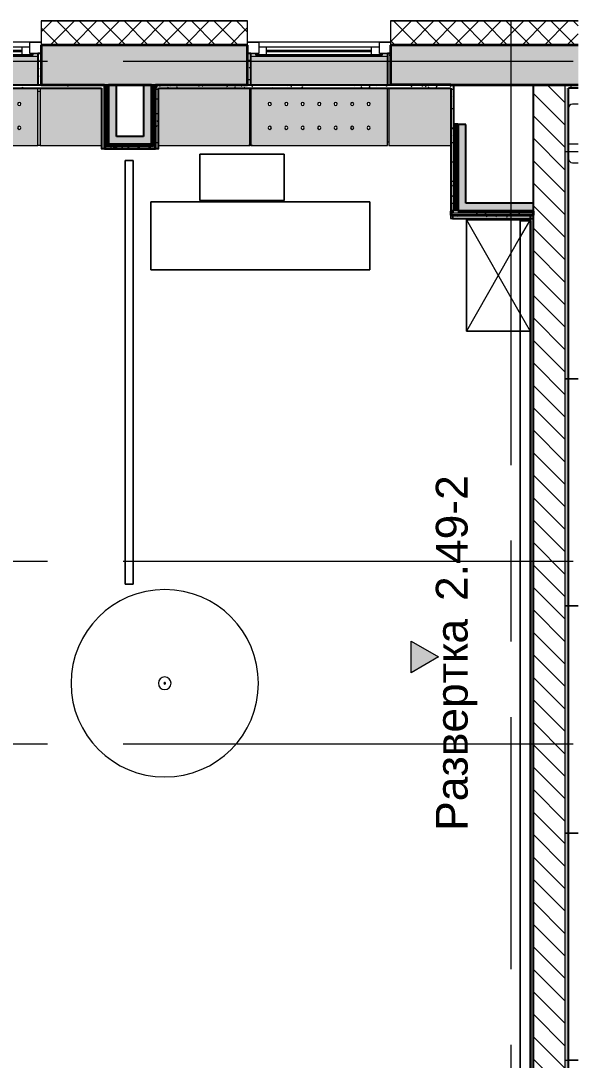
# Model space of a CAD drawing. Header units: millimetres. Extents: x 98018 to 155899, y -1987 to 21700.
# Drawn here: x 107623 to 111132, y 15009 to 21553 of the extents above; entities that cross this region are included whole.
import ezdxf

# ---------------------------------------------------------------- set-up
doc = ezdxf.new("R2010")
doc.units = ezdxf.units.MM
doc.linetypes.add('Осевая', pattern=[3175, 635, -476.25, 1587.5, -476.25])
for name, color, linetype, lineweight in [('A-GLAZ', 7, 'Continuous', 9), ('A-GLAZ-1', 7, 'Continuous', 13), ('A-WALL', 7, 'Continuous', 9), ('G-ANNO-SYMB', 7, 'Continuous', 9), ('I-WALL', 7, 'Continuous', 9), ('Знаки', 7, 'Continuous', 9), ('Оси', 7, 'Continuous', 9), ('Оси-2', 7, 'Осевая', 9)]:
    doc.layers.add(name, color=color, linetype=linetype, lineweight=lineweight)
for name, color, linetype, lineweight, true_color in [('A-WALL-1', 7, 'Continuous', 35, 0x3c3c3c), ('A-WALL-2', 7, 'Continuous', 13, 0x3c3c3c), ('A-WALL-3', 7, 'Continuous', 25, 0x3c3c3c), ('A-WALL-FNSH-1', 7, 'Continuous', 13, 0x3c3c3c), ('A-WALL-FNSH-2', 7, 'Continuous', 9, 0x3c3c3c), ('I-FURN-1', 7, 'Continuous', 9, 0xf0f0f0)]:
    doc.layers.add(name, color=color, linetype=linetype, lineweight=lineweight, true_color=true_color)
doc.styles.add('Arial_1', font='arial.ttf', dxfattribs={"height": 200})
pattern_1 = [(0, (0, 0), (121.92, 30.48), [10.058, -81.382, 10.058, -81.382, -487.68]), (0, (0, 0), (121.92, 30.48), [-182.88, 10.058, -172.822, 10.058, -81.382, -213.36]), (0, (0, 0), (121.92, 30.48), [-457.2, 10.058, -50.902, 10.058, -142.342]), (120, (45.72, 15.24), (-87.356454, 90.345817), [10.058, -81.382, 10.058, -81.382, -487.68]), (120, (45.72, 15.24), (-87.356454, 90.345817), [-182.88, 10.058, -172.822, 10.058, -81.382, -213.36]), (120, (45.72, 15.24), (-87.356454, 90.345817), [-457.2, 10.058, -50.902, 10.058, -142.342]), (240, (60.96, 76.2), (-34.563546, -120.825817), [10.058, -81.382, 10.058, -81.382, -487.68]), (240, (60.96, 76.2), (-34.563546, -120.825817), [-182.88, 10.058, -172.822, 10.058, -81.382, -213.36]), (240, (60.96, 76.2), (-34.563546, -120.825817), [-457.2, 10.058, -50.902, 10.058, -142.342])]
pattern_2 = [(45, (0, 0), (-106.06602, 106.06602), []), (135, (0, 0), (-106.06602, -106.06602), [])]

# ---------------------------------------------------------------- blocks, each defined once
blk = doc.blocks.new('120_Окно_СКБ_1Ст - 120_Окно_СКБ_1Ст 900х2500_h_ с форточкой-V1-План разверток пом_ 2_49_ Этаж 2')
at = {"layer": 'A-GLAZ'}
for p, q in [((450, -57), (-450, -57)), ((-430, -127), (-400, -127)), ((-330, -107), (330, -107)), ((330, -117), (-330, -117)), ((400, -127), (430, -127))]:
    blk.add_line(p, q, dxfattribs=at)
at = {"layer": 'A-GLAZ-1'}
for p, q in [((-450, -127), (-450, -57)), ((-450, -57), (-380, -57)), ((-380, -57), (-380, -127)), ((380, -127), (380, -57)), ((380, -57), (450, -57)), ((450, -57), (450, -127)), ((-380, -127), (-450, -127)), ((-380, -127), (-400, -127)), ((-400, -127), (-400, -137)), ((380, -87), (-380, -87)), ((-380, -87), (-380, -127)), ((-330, -137), (-330, -87)), ((330, -137), (330, -87)), ((380, -127), (380, -87)), ((450, -127), (380, -127)), ((400, -127), (380, -127)), ((400, -137), (400, -127)), ((-400, -137), (400, -137)), ((400, -137), (-400, -137))]:
    blk.add_line(p, q, dxfattribs=at)
blk = doc.blocks.new('Шкаф параметрический - 1_126-26329240-План разверток пом_ 2_49_ Этаж 2')
at = {"layer": 'I-FURN-1'}
for p, q in [((0, 0), (7, -4)), ((7, 0), (0, 0)), ((0, 0), (0, -400)), ((0, -400), (0, 0)), ((0, 0), (7, 0)), ((700, 0), (7, 0)), ((7, 0), (700, 0)), ((592.7, -61.3), (700, 0)), ((700, -61.3), (700, 0)), ((700, 0), (700, -61.3)), ((0, -400), (592.7, -61.3)), ((7, -4), (107.3, -61.3)), ((107.3, -61.3), (700, -400)), ((700, -400), (700, -61.3)), ((700, -61.3), (700, -400)), ((0, -400), (700, -400)), ((700, -400), (0, -400))]:
    blk.add_line(p, q, dxfattribs=at)
blk = doc.blocks.new('Мат в спортивном зале - Т19-V31-План разверток пом_ 2_49_ Этаж 2')
at = {"layer": 'I-FURN-1'}
for p, q in [((-548.7, 925.9), (-548.7, 906.7)), ((881.3, 906.7), (881.3, 925.9)), ((881.3, 909.3), (-548.7, 909.3)), ((-548.7, 909.3), (-548.7, 847.7)), ((-548.7, 847.7), (-548.7, 909.3)), ((-548.7, 909.3), (881.3, 909.3)), ((881.3, 847.7), (881.3, 909.3)), ((881.3, 909.3), (881.3, 847.7))]:
    blk.add_line(p, q, dxfattribs=at)
blk = doc.blocks.new('Мат в спортивном зале - Т19-V32-План разверток пом_ 2_49_ Этаж 2')
at = {"layer": 'I-FURN-1'}
for p, q in [((-548.7, 925.9), (-548.7, 906.7)), ((881.3, 906.7), (881.3, 925.9)), ((881.3, 909.3), (-548.7, 909.3)), ((-548.7, 909.3), (-548.7, 847.7)), ((-548.7, 847.7), (-548.7, 909.3)), ((-548.7, 909.3), (881.3, 909.3)), ((881.3, 847.7), (881.3, 909.3))]:
    blk.add_line(p, q, dxfattribs=at)
blk = doc.blocks.new('Мат 1080х300х800_h_ около окна - Т22-31188550-План разверток пом_ 2_49_ Этаж 2')
at = {"layer": 'I-FURN-1'}
for p, q in [((-397.6, 851.3), (-433.3, 851.3)), ((-458.7, 825.9), (-458.7, 551.3)), ((-458.7, 551.3), (-458.7, 506.7)), ((-433.3, 481.3), (-397.6, 481.3))]:
    blk.add_line(p, q, dxfattribs=at)
for centre, start, end in [((-433.3, 825.9), 90, 180), ((-433.3, 506.7), 180, 270)]:
    blk.add_arc(centre, 25.4, start, end, dxfattribs=at)
blk = doc.blocks.new('Зашивка радиатора_ с перфорацией М1_1 - Зашивка радиатора_ с перфорацией М1_1-V33-План разверток пом_ 2_49_ Этаж 2')
at = {"layer": 'Знаки'}
blk.add_hatch(color=256, dxfattribs=at).paths.add_polyline_path([(-89.6, 201), (429.9, 201), (429.9, 380), (-430, 380), (-430, 201), (-416.4, 201)])
h = blk.add_hatch(color=256, dxfattribs=at)
h.paths.add_polyline_path([(-430, -179.9), (430.2, -179.9), (430.2, 180), (-430, 180), (-430, 87.7)])
h.paths.add_polyline_path([(1, -79.6), (-4, -78.3), (-7.9, -74), (-9, -69.6), (-7.7, -64.6), (-4, -61), (1, -59.6), (6, -61), (9.7, -64.6), (11, -69.6), (9.7, -74.6), (6, -78.3), (3.6, -79.3)])
h.paths.add_polyline_path([(104.7, -79.6), (99.8, -78.3), (96.1, -74.6), (94.8, -69.6), (96.1, -64.6), (99.8, -61), (104.7, -59.6), (109.8, -61), (113.4, -64.6), (114.8, -69.6), (113.4, -74.6), (109.8, -78.3), (107.3, -79.3)])
h.paths.add_polyline_path([(-310.3, -79.6), (-315.2, -78.3), (-318.9, -74.6), (-320.2, -69.6), (-318.9, -64.6), (-315.2, -61), (-310.3, -59.6), (-305.2, -61), (-301.6, -64.6), (-300.2, -69.6), (-301.6, -74.6), (-305.2, -78.3), (-307.7, -79.3)])
h.paths.add_polyline_path([(-206.5, -79.6), (-212.2, -77.8), (-215.2, -74.6), (-216.5, -69.6), (-215.2, -64.6), (-211.5, -61), (-206.5, -59.6), (-201.5, -61), (-197.8, -64.6), (-196.5, -69.6), (-197.8, -74.6), (-201.5, -78.3), (-203.9, -79.3)])
h.paths.add_polyline_path([(-102.8, -79.6), (-107.7, -78.3), (-111.4, -74.6), (-112.7, -69.6), (-111.4, -64.6), (-107.7, -61), (-102.8, -59.6), (-97.7, -61), (-94.1, -64.6), (-92.7, -69.6), (-94.1, -74.6), (-97.7, -78.3), (-100.2, -79.3)])
h.paths.add_polyline_path([(208.5, -79.6), (203.5, -78.3), (199.8, -74.6), (198.5, -69.6), (199.8, -64.6), (203.5, -61), (208.5, -59.6), (213.5, -61), (217.2, -64.6), (218.5, -69.6), (217.2, -74.6), (213.5, -78.3), (211.1, -79.3)])
h.paths.add_polyline_path([(312.2, -79.6), (307.3, -78.3), (303.6, -74.6), (302.3, -69.6), (303.6, -64.6), (307.3, -61), (312.2, -59.6), (317.3, -61), (320.9, -64.6), (322.3, -69.6), (320.9, -74.6), (317.3, -78.3), (314.8, -79.3)])
h.paths.add_polyline_path([(312.2, 70.4), (307.3, 71.7), (303.6, 75.4), (302.3, 80.4), (303.6, 85.4), (307.3, 89), (312.2, 90.4), (317.3, 89), (320.9, 85.4), (322.3, 80.4), (320.9, 75.4), (317.3, 71.7), (314.8, 70.7)])
h.paths.add_polyline_path([(-102.8, 70.4), (-107.7, 71.7), (-111.4, 75.4), (-112.7, 80.4), (-111.4, 85.4), (-107.7, 89), (-102.8, 90.4), (-97.7, 89), (-94.1, 85.4), (-92.7, 80.4), (-94.1, 75.4), (-97.7, 71.7), (-100.2, 70.7)])
h.paths.add_polyline_path([(104.7, 70.4), (99.8, 71.7), (96.1, 75.4), (94.8, 80.4), (96.1, 85.4), (99.8, 89), (104.7, 90.4), (109.8, 89), (113.4, 85.4), (114.8, 80.4), (113.4, 75.4), (109.8, 71.7), (107.3, 70.7)])
h.paths.add_polyline_path([(1, 70.4), (-4, 71.7), (-7.7, 75.4), (-9, 80.4), (-7.7, 85.4), (-4, 89), (1, 90.4), (6, 89), (9.7, 85.4), (11, 80.4), (9.7, 75.4), (6, 71.7), (3.6, 70.7)])
h.paths.add_polyline_path([(208.5, 70.4), (203.5, 71.7), (199.8, 75.4), (198.5, 80.4), (199.8, 85.4), (203.5, 89), (208.5, 90.4), (213.5, 89), (217.2, 85.4), (218.5, 80.4), (217.2, 75.4), (213.5, 71.7), (211.1, 70.7)])
h.paths.add_polyline_path([(-310.3, 70.4), (-315.2, 71.7), (-318.9, 75.4), (-320.2, 80.4), (-318.9, 85.4), (-315.2, 89), (-310.3, 90.4), (-305.2, 89), (-301.6, 85.4), (-300.2, 80.4), (-301.6, 75.4), (-305.2, 71.7), (-307.7, 70.7)])
h.paths.add_polyline_path([(-206.5, 70.4), (-211.5, 71.7), (-215.2, 75.4), (-216.5, 80.4), (-215.2, 85.4), (-211.5, 89), (-206.5, 90.4), (-201.5, 89), (-197.8, 85.4), (-196.5, 80.4), (-197.8, 75.4), (-201.5, 71.7), (-203.9, 70.7)])
for p, q in [((429.9, 380), (-430, 380)), ((-430, 380), (-430, 201)), ((-430, 180), (430, 180)), ((430.2, 180), (-430, 180)), ((-430, 180), (-430, -179.9)), ((430.2, -179.9), (430.2, 180)), ((-430, -179.9), (430.2, -179.9))]:
    blk.add_line(p, q, dxfattribs=at)
for centre, start, end in [((-310.3, 80.4), 180, 0), ((-310.3, 80.4), 0, 180), ((-206.5, 80.4), 0, 180), ((-206.5, 80.4), 180, 360), ((-102.8, 80.4), 0, 180), ((-102.8, 80.4), 180, 0), ((1, 80.4), 0, 180), ((1, 80.4), 180, 0), ((104.7, 80.4), 0, 180), ((104.7, 80.4), 180, 360), ((208.5, 80.4), 0, 180), ((208.5, 80.4), 180, 0), ((312.2, 80.4), 0, 180), ((312.2, 80.4), 180, 0), ((-310.3, -69.6), 0, 180), ((-206.5, -69.6), 0, 180), ((-102.8, -69.6), 0, 180), ((1, -69.6), 0, 180), ((104.7, -69.6), 0, 180), ((208.5, -69.6), 0, 180), ((312.2, -69.6), 0, 180), ((-310.3, -69.6), 180, 0), ((-206.5, -69.6), 180, 0), ((-102.8, -69.6), 180, 0), ((1, -69.6), 180, 0), ((104.7, -69.6), 180, 0), ((208.5, -69.6), 180, 0), ((312.2, -69.6), 180, 0)]:
    blk.add_arc(centre, 10, start, end, dxfattribs=at)
blk = doc.blocks.new('Зашивка радиатора_ с перфорацией М1_1 - Зашивка радиатора_ с перфорацией М1_1-V34-План разверток пом_ 2_49_ Этаж 2')
at = {"layer": 'Знаки'}
blk.add_hatch(color=256, dxfattribs=at).paths.add_polyline_path([(-2.2, 201), (429.9, 201), (429.9, 380), (-430, 380), (-430, 201), (-329, 201)])
h = blk.add_hatch(color=256, dxfattribs=at)
h.paths.add_polyline_path([(-430, -179.9), (430.2, -179.9), (430.2, 180), (-430, 180), (-430, 87.7)])
h.paths.add_polyline_path([(312.2, -79.6), (307.3, -78.3), (303.6, -74.6), (302.3, -69.6), (303.6, -64.6), (307.3, -61), (312.2, -59.6), (317.3, -61), (320.9, -64.6), (322.3, -69.6), (320.9, -74.6), (317.3, -78.3), (314.8, -79.3)])
h.paths.add_polyline_path([(-102.8, -79.6), (-107.7, -78.3), (-111.4, -74.6), (-112.7, -69.6), (-111.4, -64.6), (-107.7, -61), (-102.8, -59.6), (-97.7, -61), (-94.1, -64.6), (-92.7, -69.6), (-94.1, -74.6), (-97.7, -78.3), (-100.2, -79.3)])
h.paths.add_polyline_path([(1, -79.6), (-4, -78.3), (-7.7, -74.6), (-9, -69.6), (-7.7, -64.6), (-4, -61), (1, -59.6), (6, -61), (9.7, -64.6), (11, -69.6), (9.7, -74.6), (6, -78.3), (3.6, -79.3)])
h.paths.add_polyline_path([(-310.3, -79.6), (-315.2, -78.3), (-318.9, -74.6), (-320.2, -69.6), (-318.9, -64.6), (-315.2, -61), (-310.3, -59.6), (-305.2, -61), (-301.6, -64.6), (-300.2, -69.6), (-301.6, -74.6), (-305.2, -78.3), (-307.7, -79.3)])
h.paths.add_polyline_path([(104.7, -79.6), (99.8, -78.3), (96.1, -74.6), (94.8, -69.6), (96.1, -64.6), (99.8, -61), (104.7, -59.6), (109.8, -61), (113.4, -64.6), (114.8, -69.6), (113.4, -74.6), (109.8, -78.3), (107.3, -79.3)])
h.paths.add_polyline_path([(-206.5, -79.6), (-211.5, -78.3), (-215.2, -74.6), (-216.5, -69.6), (-215.2, -64.6), (-211.5, -61), (-206.5, -59.6), (-201.5, -61), (-197.8, -64.6), (-196.5, -69.6), (-197.8, -74.6), (-201.5, -78.3), (-206.5, -79.6)])
h.paths.add_polyline_path([(208.5, -79.6), (203.5, -78.3), (199.8, -74.6), (198.5, -69.6), (199.8, -64.6), (203.5, -61), (208.5, -59.6), (213.5, -61), (217.2, -64.6), (218.5, -69.6), (217.2, -74.6), (213.5, -78.3), (211.1, -79.3)])
h.paths.add_polyline_path([(1, 70.4), (-4, 71.7), (-7.7, 75.4), (-9, 80.4), (-7.7, 85.4), (-4, 89), (1, 90.4), (6, 89), (9.7, 85.4), (11, 80.4), (9.7, 75.4), (6, 71.7), (3.6, 70.7)])
h.paths.add_polyline_path([(208.5, 70.4), (203.5, 71.7), (199.8, 75.4), (198.5, 80.4), (199.8, 85.4), (203.5, 89), (208.5, 90.4), (213.5, 89), (217.2, 85.4), (218.5, 80.4), (217.2, 75.4), (213.5, 71.7), (211.1, 70.7)])
h.paths.add_polyline_path([(104.7, 70.4), (99.8, 71.7), (96.1, 75.4), (94.8, 80.4), (96.1, 85.4), (99.8, 89), (104.7, 90.4), (109.8, 89), (113.4, 85.4), (114.8, 80.4), (113.4, 75.4), (109.8, 71.7), (107.3, 70.7)])
h.paths.add_polyline_path([(312.2, 70.4), (307.3, 71.7), (303.6, 75.4), (302.3, 80.4), (303.6, 85.4), (307.3, 89), (312.2, 90.4), (317.3, 89), (320.9, 85.4), (322.3, 80.4), (320.9, 75.4), (317.3, 71.7), (314.8, 70.7)])
h.paths.add_polyline_path([(-310.3, 70.4), (-315.2, 71.7), (-318.9, 75.4), (-320.2, 80.4), (-318.9, 85.4), (-315.2, 89), (-310.3, 90.4), (-305.2, 89), (-301.6, 85.4), (-300.2, 80.4), (-301.6, 75.4), (-305.2, 71.7), (-307.7, 70.7)])
h.paths.add_polyline_path([(-206.5, 70.4), (-211.5, 71.7), (-215.2, 75.4), (-216.5, 80.4), (-215.2, 85.4), (-211.5, 89), (-206.5, 90.4), (-201.5, 89), (-197.8, 85.4), (-196.5, 80.4), (-197.8, 75.4), (-201.5, 71.7), (-203.9, 70.7)])
h.paths.add_polyline_path([(-102.8, 70.4), (-107.7, 71.7), (-111.4, 75.4), (-112.7, 80.4), (-111.4, 85.4), (-107.7, 89), (-102.8, 90.4), (-97.7, 89), (-94.1, 85.4), (-92.7, 80.4), (-94.1, 75.4), (-97.7, 71.7), (-100.2, 70.7)])
for p, q in [((429.9, 380), (-430, 380)), ((-430, 380), (-430, 201)), ((-430, 180), (430, 180)), ((430.2, 180), (-430, 180)), ((-430, 180), (-430, -179.9)), ((430.2, -179.9), (430.2, 180)), ((-430, -179.9), (430.2, -179.9))]:
    blk.add_line(p, q, dxfattribs=at)
for centre, start, end in [((-310.3, 80.4), 180, 0), ((-310.3, 80.4), 0, 180), ((-206.5, 80.4), 0, 180), ((-206.5, 80.4), 180, 360), ((-102.8, 80.4), 0, 180), ((-102.8, 80.4), 180, 0), ((1, 80.4), 0, 180), ((1, 80.4), 180, 0), ((104.7, 80.4), 0, 180), ((104.7, 80.4), 180, 360), ((208.5, 80.4), 0, 180), ((208.5, 80.4), 180, 0), ((312.2, 80.4), 0, 180), ((312.2, 80.4), 180, 0), ((-310.3, -69.6), 0, 180), ((-206.5, -69.6), 0, 180), ((-102.8, -69.6), 0, 180), ((1, -69.6), 0, 180), ((104.7, -69.6), 0, 180), ((208.5, -69.6), 0, 180), ((312.2, -69.6), 0, 180), ((-310.3, -69.6), 180, 0), ((-206.5, -69.6), 180, 0), ((-102.8, -69.6), 180, 0), ((1, -69.6), 180, 0), ((104.7, -69.6), 180, 0), ((208.5, -69.6), 180, 0), ((312.2, -69.6), 180, 0)]:
    blk.add_arc(centre, 10, start, end, dxfattribs=at)
blk = doc.blocks.new('Зашивка без перфорации М3_2_1 - М3_2_15-31189115-План разверток пом_ 2_49_ Этаж 2')
at = {"layer": 'Знаки'}
blk.add_hatch(color=256, dxfattribs=at).paths.add_polyline_path([(-395.8, -179.9), (150.2, -179.9), (150.2, 180), (-423.8, 180), (-423.8, -179.9)])
for p, q in [((150.2, 180), (-423.8, 180)), ((150.2, -179.9), (150.2, 180)), ((-423.8, -179.9), (150.2, -179.9))]:
    blk.add_line(p, q, dxfattribs=at)
blk = doc.blocks.new('Зашивка без перфорации М3_2_1 - М3_2_13-31189094-План разверток пом_ 2_49_ Этаж 2')
at = {"layer": 'Знаки'}
blk.add_hatch(color=256, dxfattribs=at).paths.add_polyline_path([(-310.6, -179.9), (-45, -179.9), (-45, 180), (-430, 180), (-430, -179.9)])
for p, q in [((-45, 180), (-430, 180)), ((-430, 180), (-430, -179.9)), ((-430, -179.9), (-45, -179.9))]:
    blk.add_line(p, q, dxfattribs=at)
blk = doc.blocks.new('Зашивка без перфорации М3_2_1 - М3_2_13-V35-План разверток пом_ 2_49_ Этаж 2')
at = {"layer": 'Знаки'}
blk.add_hatch(color=256, dxfattribs=at).paths.add_polyline_path([(-38.8, -179.9), (-39.8, 180), (-430, 180), (-430, -179.9)])
for p, q in [((-38.8, 180), (-430, 180)), ((-430, 180), (-430, -179.9)), ((-430, -179.9), (-38.8, -179.9))]:
    blk.add_line(p, q, dxfattribs=at)
blk = doc.blocks.new('Зашивка_ опоясывающая панель - Зашивка_ опоясывающая панель Т2_1-V36-План разверток пом_ 2_49_ Этаж 2')
at = {"layer": 'Знаки'}
blk.add_hatch(color=256, dxfattribs=at).paths.add_polyline_path([(-412, 180), (-426.2, 179.9), (-426.2, -160), (-411.9, -160), (-411.9, 179.9), (-412, 180)])
for p, q in [((-430, 180), (-406, 180)), ((-406, 175), (-406, 173.8)), ((-426.2, -160), (-411.9, -160))]:
    blk.add_line(p, q, dxfattribs=at)
blk = doc.blocks.new('Зашивка_ опоясывающая панель - Зашивка_ опоясывающая панель Т2_1-V37-План разверток пом_ 2_49_ Этаж 2')
at = {"layer": 'Знаки'}
blk.add_hatch(color=256, dxfattribs=at).paths.add_polyline_path([(-419.5, 180), (-419.6, 179.9), (-419.6, -160), (-413.1, -160), (-413.1, 179.9), (-413.1, 180)])
for p, q in [((-430, 180), (-406, 180)), ((-419.6, -160), (-413.1, -160))]:
    blk.add_line(p, q, dxfattribs=at)
blk = doc.blocks.new('Зашивка_ опоясывающая панель - Зашивка_ опоясывающая панель Т2_1-V38-План разверток пом_ 2_49_ Этаж 2')
at = {"layer": 'Знаки'}
blk.add_hatch(color=256, dxfattribs=at).paths.add_polyline_path([(-426.1, 180), (-426.1, -160), (-418, -160), (-418, 180)])
for p, q in [((-426.1, 180), (-418, 180)), ((-426.1, -160), (-418, -160))]:
    blk.add_line(p, q, dxfattribs=at)
blk = doc.blocks.new('Баффл акустический подвесной - 1180мм-32996299-План разверток пом_ 2_49_ Этаж 2')
at = {"layer": 'I-FURN-1'}
for radius, start, end in [(590, 360, 180), (590, 0, 180), (590, 180, 360), (40, 0, 180), (40, 360, 180), (40, 180, 360), (40, 180, 360), (5, 360, 180), (5, 165, 180), (5, 180, 360), (5, 180, 300), (5, 150, 165), (5, 120, 150), (5, 60, 120), (5, 30, 60), (5, 15, 30), (5, 0, 15), (590, 180, 360), (5, 300, 330), (5, 330, 360)]:
    blk.add_arc((0, 0), radius, start, end, dxfattribs=at)
blk = doc.blocks.new('Фасад - Марка фасада_Указатель-25386507-План разверток пом_ 2_49_ Этаж 2')
at = {"layer": 'G-ANNO-SYMB'}
blk.add_hatch(color=256, dxfattribs=at).paths.add_polyline_path([(-1, 0), (0, 1.732), (1, 0), (0, 0)])
for p, q in [((0, 1.732), (-1, 0)), ((1, 0), (0, 1.732)), ((-1, 0), (0, 0)), ((0, 0), (1, 0))]:
    blk.add_line(p, q, dxfattribs=at)

msp = doc.modelspace()

# ---------------------------------------------------------------- hatches: boundary and pattern name
at = {"layer": 'A-WALL'}
h = msp.add_hatch(dxfattribs=at)
h.set_pattern_fill('FP_2', color=256, style=0, pattern_type=2)
h.set_pattern_definition([(45, (0, 0), (-70.71068, 70.71068), []), (135, (0, 0), (-70.71068, -70.71068), [])])
h.paths.add_polyline_path([(111132.1, 21400), (111132.1, 21550), (109950.4, 21550), (109950.4, 21400), (110478.6, 21400)])
h.paths.add_polyline_path([(109050.4, 21400), (109050.4, 21550), (107750.4, 21550), (107750.4, 21400), (108517.9, 21400)])
h.paths.add_polyline_path([(105550.2, 21400), (106850.4, 21400), (106850.4, 21550), (105550.2, 21550)])
h.paths.add_polyline_path([(103250.2, 21400), (103250.2, 21550), (102050, 21550), (102050, 21400), (102636.1, 21400)])
h.paths.add_polyline_path([(101002.3, 21400), (101150, 21400), (101150, 21550), (100675.5, 21550), (100675.5, 21400), (100800, 21400)])
at = {"layer": 'I-WALL'}
h = msp.add_hatch(dxfattribs=at)
h.set_pattern_fill('FP_1', color=256, style=0, pattern_type=2)
h.set_pattern_definition([(45, (0, 0), (-57.024626, 57.024626), []), (45, (57.025, 0), (-57.024626, 57.024626), [100.806, -20.161, 3.353, -16.808])])
h.paths.add_polyline_path([(111050, 21150), (111132.1, 21150), (111132.1, 21400), (109950.4, 21400), (109950.4, 21150), (110850, 21150)])
h.paths.add_polyline_path([(107750.4, 21150), (109050.4, 21150), (109050.4, 21400), (107750.4, 21400)])
h.paths.add_polyline_path([(106850.4, 21150), (106850.4, 21400), (105550.2, 21400), (105550.2, 21150), (106557.3, 21150)])
h.paths.add_polyline_path([(102050, 21150), (103250.2, 21150), (103250.2, 21400), (102050, 21400)])
h.paths.add_polyline_path([(100800, 21150), (101150, 21150), (101150, 21400), (100800, 21400)])
h = msp.add_hatch(dxfattribs=at)
h.set_pattern_fill('FP_9', color=256, style=0, pattern_type=2)
h.set_pattern_definition(pattern_1)
h.paths.add_polyline_path([(107750.4, 21150), (107750.4, 21348), (107730.4, 21348), (107730.4, 21150)])
h = msp.add_hatch(dxfattribs=at)
h.set_pattern_fill('FP_9', color=256, style=0, pattern_type=2)
h.set_pattern_definition(pattern_1)
h.paths.add_polyline_path([(109070.4, 21150), (109070.4, 21348), (109050.4, 21348), (109050.4, 21150)])
h = msp.add_hatch(dxfattribs=at)
h.set_pattern_fill('FP_9', color=256, style=0, pattern_type=2)
h.set_pattern_definition(pattern_1)
h.paths.add_polyline_path([(109950.4, 21150), (109950.4, 21348), (109930.4, 21348), (109930.4, 21150)])
h = msp.add_hatch(dxfattribs=at)
h.set_pattern_fill('FP_9', color=256, style=0, pattern_type=2)
h.set_pattern_definition(pattern_1)
h.paths.add_polyline_path([(108130, 21130), (108150, 21130), (108150, 21150), (106050, 21150), (106050, 21130), (107864.4, 21130)])
h = msp.add_hatch(dxfattribs=at)
h.set_pattern_fill('FP_10', color=256, style=0, pattern_type=2)
h.set_pattern_definition(pattern_2)
h.paths.add_polyline_path([(108162.5, 20749), (108162.5, 21150), (108150, 21150), (108150, 20749)])
h = msp.add_hatch(dxfattribs=at)
h.set_pattern_fill('FP_10', color=256, style=0, pattern_type=2)
h.set_pattern_definition(pattern_2)
h.paths.add_polyline_path([(108175, 20761.5), (108175, 21150), (108162.5, 21150), (108162.5, 20761.5)])
for points in [[(108225, 20774), (108225, 21150), (108175, 21150), (108175, 20774)], [(108445, 20824), (108445, 21150), (108395, 21150), (108395, 20824)], [(110425, 20404), (110425, 20900), (110375, 20900), (110375, 20404)], [(108225, 20774), (108445, 20774), (108445, 20824), (108225, 20824)]]:
    msp.add_hatch(color=256, dxfattribs=at).paths.add_polyline_path(points)
h = msp.add_hatch(dxfattribs=at)
h.set_pattern_fill('FP_10', color=256, style=0, pattern_type=2)
h.set_pattern_definition(pattern_2)
h.paths.add_polyline_path([(108457.5, 20774), (108457.5, 21150), (108445, 21150), (108445, 20774)])
h = msp.add_hatch(dxfattribs=at)
h.set_pattern_fill('FP_10', color=256, style=0, pattern_type=2)
h.set_pattern_definition(pattern_2)
h.paths.add_polyline_path([(108457.5, 20761.5), (108470, 20761.5), (108470, 21150), (108457.5, 21150), (108457.5, 20774)])
h = msp.add_hatch(dxfattribs=at)
h.set_pattern_fill('FP_9', color=256, style=0, pattern_type=2)
h.set_pattern_definition(pattern_1)
h.paths.add_polyline_path([(110330, 21130), (110330, 21150), (108470, 21150), (108470, 21130), (109825, 21130)])
h = msp.add_hatch(dxfattribs=at)
h.set_pattern_fill('FP_9', color=256, style=0, pattern_type=2)
h.set_pattern_definition(pattern_1)
h.paths.add_polyline_path([(110330, 20404), (110350, 20404), (110350, 21150), (110330, 21150), (110330, 20520.1)])
h = msp.add_hatch(dxfattribs=at)
h.set_pattern_fill('FP_3', color=256, style=0, pattern_type=2)
h.set_pattern_definition([(135, (0, 0), (-70.71068, -70.71068), [])])
h.paths.add_polyline_path([(110850, 13900), (111050, 13900), (111050, 21150), (110850, 21150), (110850, 13980)])
h = msp.add_hatch(dxfattribs=at)
h.set_pattern_fill('FP_9', color=256, style=0, pattern_type=2)
h.set_pattern_definition(pattern_1)
h.paths.add_polyline_path([(111050, 21130), (111132.1, 21130), (111132.1, 21150), (111050, 21150)])
h = msp.add_hatch(dxfattribs=at)
h.set_pattern_fill('FP_9', color=256, style=0, pattern_type=2)
h.set_pattern_definition(pattern_1)
h.paths.add_polyline_path([(108150, 20769), (108150, 21130), (108130, 21130), (108130, 20769)])
h = msp.add_hatch(dxfattribs=at)
h.set_pattern_fill('FP_9', color=256, style=0, pattern_type=2)
h.set_pattern_definition(pattern_1)
h.paths.add_polyline_path([(108490, 20749), (108490, 21130), (108470, 21130), (108470, 20749)])
h = msp.add_hatch(dxfattribs=at)
h.set_pattern_fill('FP_9', color=256, style=0, pattern_type=2)
h.set_pattern_definition(pattern_1)
h.paths.add_polyline_path([(111070, 13600), (111070, 21130), (111050, 21130), (111050, 13600)])
h = msp.add_hatch(dxfattribs=at)
h.set_pattern_fill('FP_10', color=256, style=0, pattern_type=2)
h.set_pattern_definition(pattern_2)
h.paths.add_polyline_path([(110362.5, 20354), (110362.5, 20900), (110350, 20900), (110350, 20354)])
h = msp.add_hatch(dxfattribs=at)
h.set_pattern_fill('FP_10', color=256, style=0, pattern_type=2)
h.set_pattern_definition(pattern_2)
h.paths.add_polyline_path([(110362.5, 20354), (110375, 20354), (110375, 20900), (110362.5, 20900), (110362.5, 20404)])
h = msp.add_hatch(dxfattribs=at)
h.set_pattern_fill('FP_9', color=256, style=0, pattern_type=2)
h.set_pattern_definition(pattern_1)
h.paths.add_polyline_path([(108470, 20749), (108470, 20769), (108130, 20769), (108130, 20749)])
h = msp.add_hatch(dxfattribs=at)
h.set_pattern_fill('FP_10', color=256, style=0, pattern_type=2)
h.set_pattern_definition(pattern_2)
h.paths.add_polyline_path([(108470, 20749), (108470, 20761.5), (108162.5, 20761.5), (108162.5, 20749), (108225, 20749)])
h = msp.add_hatch(dxfattribs=at)
h.set_pattern_fill('FP_10', color=256, style=0, pattern_type=2)
h.set_pattern_definition(pattern_2)
h.paths.add_polyline_path([(108175, 20761.5), (108457.5, 20761.5), (108457.5, 20774), (108175, 20774)])
h = msp.add_hatch(color=256, dxfattribs=at)
h.paths.add_polyline_path([(110330, 20354), (110350, 20354), (110350, 20404), (110330, 20404)])
h.paths.add_polyline_path([(110850, 20354), (110850, 20404), (110375, 20404), (110375, 20354)])
h = msp.add_hatch(dxfattribs=at)
h.set_pattern_fill('FP_10', color=256, style=0, pattern_type=2)
h.set_pattern_definition(pattern_2)
h.paths.add_polyline_path([(110850, 20341.5), (110850, 20354), (110330, 20354), (110330, 20341.5)])
h = msp.add_hatch(dxfattribs=at)
h.set_pattern_fill('FP_10', color=256, style=0, pattern_type=2)
h.set_pattern_definition(pattern_2)
h.paths.add_polyline_path([(110830, 20329), (110850, 20329), (110850, 20341.5), (110330, 20341.5), (110330, 20329)])
h = msp.add_hatch(dxfattribs=at)
h.set_pattern_fill('FP_9', color=256, style=0, pattern_type=2)
h.set_pattern_definition(pattern_1)
h.paths.add_polyline_path([(110850, 20309), (110850, 20329), (110340, 20329), (110340, 20309)])
h = msp.add_hatch(dxfattribs=at)
h.set_pattern_fill('FP_9', color=256, style=0, pattern_type=2)
h.set_pattern_definition(pattern_1)
h.paths.add_polyline_path([(110830, 13980), (110850, 13980), (110850, 20329), (110830, 20329), (110830, 14000)])

# ---------------------------------------------------------------- linework, layer by layer
at = {"layer": 'A-WALL'}
for p, q in [((109050.4, 21550), (107750.4, 21550)), ((111132.1, 21550), (109950.4, 21550)), ((108175, 21150), (108150, 21150)), ((108162.5, 20761.5), (108162.5, 21150)), ((108470, 21150), (108445, 21150)), ((108457.5, 21150), (108457.5, 20761.5)), ((111050, 13900), (111050, 21150)), ((110362.5, 20900), (110362.5, 20354)), ((108457.5, 20761.5), (108162.5, 20761.5)), ((110330, 20404), (110350, 20404)), ((110850, 20341.5), (110330, 20341.5))]:
    msp.add_line(p, q, dxfattribs=at)
at = {"layer": 'A-WALL-1'}
for p, q in [((107750.4, 21400), (107750.4, 21150)), ((109050.4, 21400), (107750.4, 21400)), ((109050.4, 21150), (109050.4, 21400)), ((109950.4, 21400), (109950.4, 21150)), ((111132.1, 21400), (109950.4, 21400)), ((107750.4, 21150), (108150, 21150)), ((108150, 21150), (108150, 20749)), ((108175, 21150), (108445, 21150)), ((108175, 20774), (108175, 21150)), ((108445, 21150), (108445, 20774)), ((108470, 21150), (109050.4, 21150)), ((108470, 20749), (108470, 21150)), ((110330, 21150), (109950.4, 21150)), ((110330, 21150), (111132.1, 21150)), ((110375, 20900), (110350, 20900)), ((110350, 20900), (110350, 20354)), ((110375, 20900), (110375, 20354)), ((108150, 20749), (108470, 20749)), ((108445, 20774), (108175, 20774)), ((110330, 20354), (110330, 20329)), ((110350, 20354), (110330, 20354)), ((110850, 20354), (110375, 20354)), ((110850, 20329), (110850, 20354)), ((110330, 20329), (110850, 20329))]:
    msp.add_line(p, q, dxfattribs=at)
at = {"layer": 'A-WALL-2'}
for p, q in [((107750.4, 21550), (107750.4, 21400)), ((109050.4, 21400), (109050.4, 21550)), ((109950.4, 21550), (109950.4, 21400))]:
    msp.add_line(p, q, dxfattribs=at)
at = {"layer": 'A-WALL-3'}
for p, q in [((107750.4, 21348), (107730.4, 21348)), ((107730.4, 21348), (107730.4, 21150)), ((109070.4, 21348), (109050.4, 21348)), ((109070.4, 21150), (109070.4, 21348)), ((109950.4, 21348), (109930.4, 21348)), ((109930.4, 21348), (109930.4, 21150)), ((106850.4, 21150), (107730.4, 21150)), ((107730.4, 21150), (107750.4, 21150)), ((108225, 20824), (108225, 21150)), ((108395, 21150), (108395, 20824)), ((109050.4, 21150), (109930.4, 21150)), ((109930.4, 21150), (109950.4, 21150)), ((110350, 20900), (110350, 21150)), ((110850, 13980), (110850, 21150)), ((106070, 21130), (108130, 21130)), ((108130, 21130), (108130, 20749)), ((108490, 21130), (110330, 21130)), ((108490, 20749), (108490, 21130)), ((110330, 21130), (110330, 20354)), ((111070, 13600), (111070, 21130)), ((111132.1, 21130), (111070, 21130)), ((110425, 20900), (110375, 20900)), ((110425, 20404), (110425, 20900)), ((108395, 20824), (108225, 20824)), ((108130, 20749), (108490, 20749)), ((108470, 20769), (108150, 20769)), ((110850, 20404), (110425, 20404)), ((110340, 20329), (110340, 20309)), ((110340, 20309), (110850, 20309)), ((110830, 20329), (110830, 14000))]:
    msp.add_line(p, q, dxfattribs=at)
at = {"layer": 'A-WALL-FNSH-1'}
for p, q in [((107750.4, 21553), (107750.4, 21550)), ((109050.4, 21553), (107750.4, 21553)), ((109050.4, 21550), (109050.4, 21553)), ((109950.4, 21553), (109950.4, 21550)), ((111132.1, 21553), (109950.4, 21553)), ((107730.4, 21348), (107729.4, 21348)), ((107729.4, 21348), (107729.4, 21150)), ((109071.4, 21348), (109070.4, 21348)), ((109071.4, 21150), (109071.4, 21348)), ((109930.4, 21348), (109929.4, 21348)), ((109929.4, 21348), (109929.4, 21150)), ((107729.4, 21150), (107730.4, 21150)), ((107750.4, 21130), (107750.4, 21129)), ((107750.4, 21129), (108129, 21129)), ((108129, 21129), (108129, 20748)), ((108130.5, 21130), (108130, 21130)), ((108130, 21129), (108130.5, 21129)), ((108130.5, 21129), (108130.5, 21130)), ((108490, 21130), (108490, 21129)), ((108491, 20748), (108491, 21129)), ((108491, 21129), (109050.4, 21129)), ((109050.4, 21129), (109050.4, 21130)), ((109950.4, 21130), (109950.4, 21129)), ((109950.4, 21129), (110329, 21129)), ((110329, 21129), (110329, 20308)), ((111071, 15009), (111071, 21129)), ((111071, 21129), (111132.1, 21129)), ((108129, 20748), (108491, 20748)), ((110329, 20308), (110830, 20308)), ((110330, 20309), (110330, 20329)), ((110340, 20309), (110330, 20309)), ((110829, 20309), (110829, 14001)), ((110830, 14001), (110830, 20309))]:
    msp.add_line(p, q, dxfattribs=at)
at = {"layer": 'A-WALL-FNSH-2'}
for p, q in [((107750.4, 21553.3), (107750.4, 21553)), ((109050.4, 21553), (109050.4, 21553.3)), ((109950.4, 21553.3), (109950.4, 21553))]:
    msp.add_line(p, q, dxfattribs=at)
at = {"layer": 'I-FURN-1'}
for p, q in [((108750.8, 20712.8), (108750.8, 20422.8)), ((109280.8, 20712.8), (108750.8, 20712.8)), ((108750.8, 20712.8), (109280.8, 20712.8)), ((108750.8, 20422.8), (108750.8, 20712.8)), ((109280.8, 20422.8), (109280.8, 20712.8)), ((109280.8, 20712.8), (109280.8, 20422.8)), ((108329.1, 20672.6), (108279.1, 20672.6)), ((108279.1, 20672.6), (108279.1, 18006.2)), ((108279.1, 18006.2), (108279.1, 20672.6)), ((108279.1, 20672.6), (108329.1, 20672.6)), ((108329.1, 18006.2), (108329.1, 20672.6)), ((108329.1, 20672.6), (108329.1, 18006.2)), ((108750.8, 20422.8), (109280.8, 20422.8)), ((109280.8, 20422.8), (108750.8, 20422.8)), ((108442.2, 20413.1), (108442.2, 19986.1)), ((109819.5, 20413.1), (108442.2, 20413.1)), ((108442.2, 20413.1), (109819.5, 20413.1)), ((108442.2, 19986.1), (108442.2, 20413.1)), ((109819.5, 19986.1), (109819.5, 20413.1)), ((109819.5, 20413.1), (109819.5, 19986.1)), ((110835, 20293), (110767.7, 20293)), ((110767.7, 20293), (110767.7, 14093.6)), ((110767.7, 19600), (110767.7, 20293)), ((110767.7, 20293), (110829, 20293)), ((110835, 14093.6), (110835, 20293)), ((108442.2, 19986.1), (109819.5, 19986.1)), ((109819.5, 19986.1), (108442.2, 19986.1)), ((110767.7, 14093.6), (110767.7, 19600)), ((108279.1, 18006.2), (108329.1, 18006.2)), ((108329.1, 18006.2), (108279.1, 18006.2))]:
    msp.add_line(p, q, dxfattribs=at)
at = {"layer": 'I-WALL'}
for p, q in [((107745, 21129), (107730.7, 21129)), ((109070.5, 21129), (109064, 21129)), ((109938.8, 21129), (109930.7, 21129)), ((111071, 20778), (111132.1, 20778)), ((111132.1, 20728), (111071, 20728))]:
    msp.add_line(p, q, dxfattribs=at)
at = {"layer": 'Оси'}
for p, q in [((110710, 19050), (110710, 21550)), ((108600, 21300), (111100, 21300)), ((108600, 18150), (111100, 18150)), ((108600, 17000), (111100, 17000))]:
    msp.add_line(p, q, dxfattribs=at)
at = {"layer": 'Оси-2'}
for p, q in [((101917.8, 21300), (108600, 21300)), ((110710, 14470), (110710, 19050)), ((101917.8, 18150), (108600, 18150)), ((101917.8, 17000), (108600, 17000))]:
    msp.add_line(p, q, dxfattribs=at)

# ---------------------------------------------------------------- block references
at = {"layer": 'A-GLAZ'}
for p in [(107300.4, 21475), (109500.4, 21475)]:
    msp.add_blockref('120_Окно_СКБ_1Ст - 120_Окно_СКБ_1Ст 900х2500_h_ с форточкой-V1-План разверток пом_ 2_49_ Этаж 2', p, dxfattribs=at)
at = {"layer": 'G-ANNO-SYMB', "extrusion": (0, 0, -1), "xscale": 99.99999999999993, "yscale": 99.99999999999993, "zscale": 99.99999999999993, "rotation": 90.00000000000001}
msp.add_blockref('Фасад - Марка фасада_Указатель-25386507-План разверток пом_ 2_49_ Этаж 2', (-110079.9, 17547.7), dxfattribs=at)
at = {"layer": 'I-FURN-1'}
for name, p in [('Мат 1080х300х800_h_ около окна - Т22-31188550-План разверток пом_ 2_49_ Этаж 2', (111529.7, 20177.7)), ('Баффл акустический подвесной - 1180мм-32996299-План разверток пом_ 2_49_ Этаж 2', (108529, 17382))]:
    msp.add_blockref(name, p, dxfattribs=at)
for name, p, rotation in [('Мат в спортивном зале - Т19-V32-План разверток пом_ 2_49_ Этаж 2', (111979.8, 19847.7), 90.00000000000017), ('Шкаф параметрический - 1_126-26329240-План разверток пом_ 2_49_ Этаж 2', (110829, 20300), 270.0000000000006), ('Мат в спортивном зале - Т19-V31-План разверток пом_ 2_49_ Этаж 2', (111979.8, 18417.7), 90.00000000000017), ('Мат в спортивном зале - Т19-V31-План разверток пом_ 2_49_ Этаж 2', (111979.8, 16987.7), 90.00000000000017), ('Мат в спортивном зале - Т19-V31-План разверток пом_ 2_49_ Этаж 2', (111979.8, 15557.7), 90.00000000000017)]:
    msp.add_blockref(name, p, dxfattribs=dict(at, rotation=rotation))
at = {"layer": 'Знаки'}
for name, p in [('Зашивка радиатора_ с перфорацией М1_1 - Зашивка радиатора_ с перфорацией М1_1-V33-План разверток пом_ 2_49_ Этаж 2', (107300.5, 20949)), ('Зашивка радиатора_ с перфорацией М1_1 - Зашивка радиатора_ с перфорацией М1_1-V34-План разверток пом_ 2_49_ Этаж 2', (109500.5, 20949)), ('Зашивка без перфорации М3_2_1 - М3_2_13-31189094-План разверток пом_ 2_49_ Этаж 2', (108175, 20949)), ('Зашивка без перфорации М3_2_1 - М3_2_15-31189115-План разверток пом_ 2_49_ Этаж 2', (108913.8, 20949)), ('Зашивка без перфорации М3_2_1 - М3_2_13-V35-План разверток пом_ 2_49_ Этаж 2', (110368.8, 20949))]:
    msp.add_blockref(name, p, dxfattribs=at)
at = {"layer": 'Знаки', "rotation": 180}
for name, p in [('Зашивка_ опоясывающая панель - Зашивка_ опоясывающая панель Т2_1-V36-План разверток пом_ 2_49_ Этаж 2', (107318.8, 20949)), ('Зашивка_ опоясывающая панель - Зашивка_ опоясывающая панель Т2_1-V37-План разверток пом_ 2_49_ Этаж 2', (108650.9, 20949)), ('Зашивка_ опоясывающая панель - Зашивка_ опоясывающая панель Т2_1-V38-План разверток пом_ 2_49_ Этаж 2', (109512.7, 20969))]:
    msp.add_blockref(name, p, dxfattribs=at)

# ---------------------------------------------------------------- texts
at = {"layer": 'G-ANNO-SYMB', "char_height": 200, "attachment_point": 1, "rotation": 90, "style": 'Arial_1'}
for s, insert, width in [(' 2.49-2', (110235.7, 17822.1), 1074.261), ('Развертка', (110235.7, 16452.9), 1659.493)]:
    msp.add_mtext(s, dxfattribs=dict(at, insert=insert, width=width))

doc.saveas('drawing.dxf')
